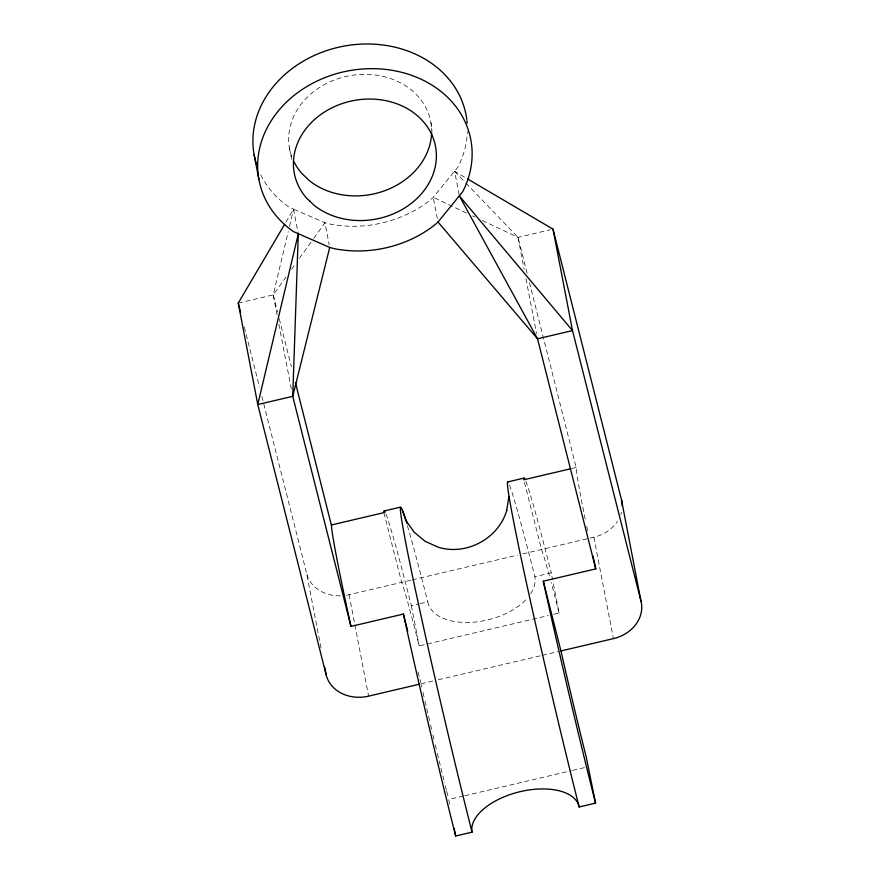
<?xml version="1.0" encoding="UTF-8"?>
<svg xmlns="http://www.w3.org/2000/svg" width="880" height="880" viewBox="0 0 880 880"><rect width="100%" height="100%" fill="white"/><g stroke="black" fill="none" stroke-linecap="round" stroke-linejoin="round"><path stroke-width="0.66" stroke-dasharray="4.4 3.3" d="M529.463 282.579L576.235 467.83A215.622 5.687 76.8 0 0 585.585 520.96M277.068 314.897L273.218 294.877L288.233 231.594M289.487 226.325L293.557 209.187L288.673 206.899A107.811 90.475 -10.9 0 1 259.908 173.019M285.945 222.09L293.557 209.187L324.962 222.772L330.429 224.18A107.811 90.475 -10.9 0 0 429.066 201.003L433.246 197.329L457.886 167.145A107.811 90.475 -10.9 0 0 467.357 131.549M238.249 303.094L273.218 294.877L285.956 277.134M291.533 269.368L295.515 263.813M299.486 258.269L313.027 239.415M313.819 238.304L324.962 222.772L329.208 244.849M482.394 220.539L518.023 237.358L550.407 229.757M572.308 468.38L576.246 467.456M346.632 595.21A35.937 30.162 -10.9 0 0 349.085 594.704L410.872 580.195M412.203 579.876L517.451 555.148M522.786 553.894L588.643 538.417M589.963 538.109L593.89 537.185A35.937 30.162 -10.9 0 0 617.43 521.4M385.968 514.085A215.622 5.687 76.8 0 1 411.356 605.704L418.924 603.933M420.189 603.636L427.746 601.854A55.022 31.317 -14.3 0 0 470.173 622.424A55.022 31.317 -14.3 0 0 527.835 597.542M530.662 593.758A55.022 31.317 -14.3 0 0 534.842 576.697L551.243 572.836L552.552 579.535M383.9 512.644L401.819 583.011A143.748 3.795 76.8 0 1 416.911 636.889L419.199 645.887L548.427 615.527M553.762 614.273L559.086 613.019L552.816 580.877M421.058 683.815L433.048 680.999M438.383 679.745L540.969 655.644M542.3 655.336L558.283 651.574M463.397 796.048L448.745 799.491L450.23 807.312M464.739 795.74L571.318 770.693M572.649 770.385L584.639 767.569M466.422 212.993L433.246 197.329L437.998 222.002M472.571 215.897L475.024 217.052M459.14 194.711L454.641 171.336L466.488 178.299M454.641 171.336L465.047 182.171M465.993 183.161L518.023 237.358L527.109 273.273M559.086 613.019L556.798 604.021A143.748 3.795 76.8 0 0 551.111 582.197M524.458 482.405L541.706 550.143A143.748 3.795 76.8 0 1 550.209 578.82M418.066 671.979L420.728 682.506M273.218 294.877L277.596 312.169M279.279 318.824L291.39 366.696M244.321 327.085L259.501 387.068M261.855 396.396L306.713 573.672L321.354 649.748M446.677 791.296L448.448 798.325M421.3 684.893L421.795 687.038M411.356 605.704L419.199 645.887M593.89 537.185L613.404 638.627M518.023 237.358L524.183 269.39M525.987 278.74L536.514 333.454M430.925 122.639L432.421 130.438M289.377 147.631L291.621 159.313M293.557 209.187L298.298 233.849M349.085 594.704L368.599 696.146M278.872 324.247L291.445 389.642M446.391 790.119A143.748 3.795 76.8 0 1 444.444 782.353M443.883 780.087A143.748 3.795 76.8 0 1 438.988 760.122M438.405 757.702A143.748 3.795 76.8 0 1 436.634 750.387M436.337 749.155A143.748 3.795 76.8 0 1 434.566 741.741M433.972 739.244A143.748 3.795 76.8 0 1 432.19 731.753M431.596 729.245A143.748 3.795 76.8 0 1 430.111 722.975M429.517 720.456A143.748 3.795 76.8 0 1 424.578 699.193M424.006 696.718A143.748 3.795 76.8 0 1 422.312 689.326M587.598 530.684A215.622 5.687 76.8 0 1 586.377 524.832M509.465 485.078A215.622 5.687 76.8 0 1 534.853 576.686M525.855 481.217A215.622 5.687 76.8 0 1 551.243 572.836M407.407 525.734A215.622 5.687 76.8 0 1 427.746 601.854M621.456 512.325A35.937 30.162 -10.9 0 1 620.84 514.415M340.406 595.826A35.937 30.162 -10.9 0 1 306.713 573.672M291.83 156.783A71.874 60.313 -10.9 0 1 349.349 75.79A71.874 60.313 -10.9 0 1 431.64 130.911"/><path stroke-width="1.32" d="M295.438 382.657L331.441 525.349A215.622 5.687 76.8 0 0 350.295 623.403L350.955 626.406L403.414 614.075L407.737 631.18M508.871 496.815L506.572 510.961L506.759 510.422C498.454 538.67 466.356 555.896 438.218 547.217L425.128 541.31L414.37 532.4L406.01 520.751M329.714 247.445L335.181 248.853A107.811 90.475 -10.9 0 0 433.807 225.676L437.998 222.002L462.638 191.818A107.811 90.475 -10.9 0 0 418.726 78.155A107.811 90.475 -10.9 0 0 278.102 111.199A107.811 90.475 -10.9 0 0 293.414 231.572L329.714 247.445L292.732 396.319L350.955 626.406M419.749 684.123L368.599 696.146A35.937 30.162 -10.9 0 1 326.227 675.103L257.763 404.536L238.249 303.094L284.57 224.444M384.142 510.972L400.532 507.111M507.639 481.954L524.029 478.104M331.441 524.964L383.9 512.644L383.922 511.577A215.622 5.687 76.8 0 1 385.176 512.226M570.999 468.688L523.787 479.776L523.809 478.709A215.622 5.687 76.8 0 1 525.063 479.358M403.414 614.075L405.262 622.523A215.622 5.687 76.8 0 0 455.664 836L472.054 832.15A55.022 28.424 -14.1 0 1 520.311 791.615A55.022 28.424 -14.1 0 1 579.139 806.982L595.551 803.132A215.622 5.687 76.8 0 1 545.149 589.655L543.301 581.207L595.76 568.887L595.1 565.884A215.622 5.687 76.8 0 1 592.977 556.061M543.301 581.207L560.945 650.947L613.404 638.627A35.937 30.162 -10.9 0 0 640.981 601.161L621.467 499.719L553.003 229.141L467.676 178.992M437.998 222.002L537.537 338.8L595.76 568.887M406.582 521.73L407.33 523.468M402.369 510.235L407.363 523.6M640.981 601.161L572.506 330.583L553.003 229.141M238.249 303.094L240.614 312.422M560.945 650.947L561.924 655.237A143.748 3.795 76.8 0 0 586.278 757.251L595.551 803.132M254.133 154.693L258.874 179.366M324.687 667.095L326.227 675.103M454.179 828.179L455.664 836M472.054 832.15A215.622 5.687 76.8 0 1 414.513 585.662A215.622 5.687 76.8 0 1 405.878 520.685M579.15 806.982A215.622 5.687 76.8 0 1 527.494 587.73A215.622 5.687 76.8 0 1 508.057 482.163M621.467 499.719A35.937 30.162 -10.9 0 1 622.237 505.978M256.432 164.021A107.811 90.475 -10.9 0 1 340.736 46.761A107.811 90.475 -10.9 0 1 466.774 119.526M466.917 120.714A107.811 90.475 -10.9 0 1 467.148 123.112M431.64 132.099A71.874 60.313 -10.9 0 1 386.496 190.047A71.874 60.313 -10.9 0 1 308.825 180.202L301.675 173.261A71.874 60.313 -10.9 0 1 293.689 161.172M298.298 233.849L292.732 396.319L257.763 404.536L298.298 233.849M572.506 330.583L537.537 338.8L459.393 196.009L572.506 330.583M310.079 201.344L306.416 197.934A71.874 60.313 -10.9 0 1 354.794 100.342A71.874 60.313 -10.9 0 1 432.542 175.67A71.874 60.313 -10.9 0 1 313.577 204.864L310.079 201.344"/></g></svg>
